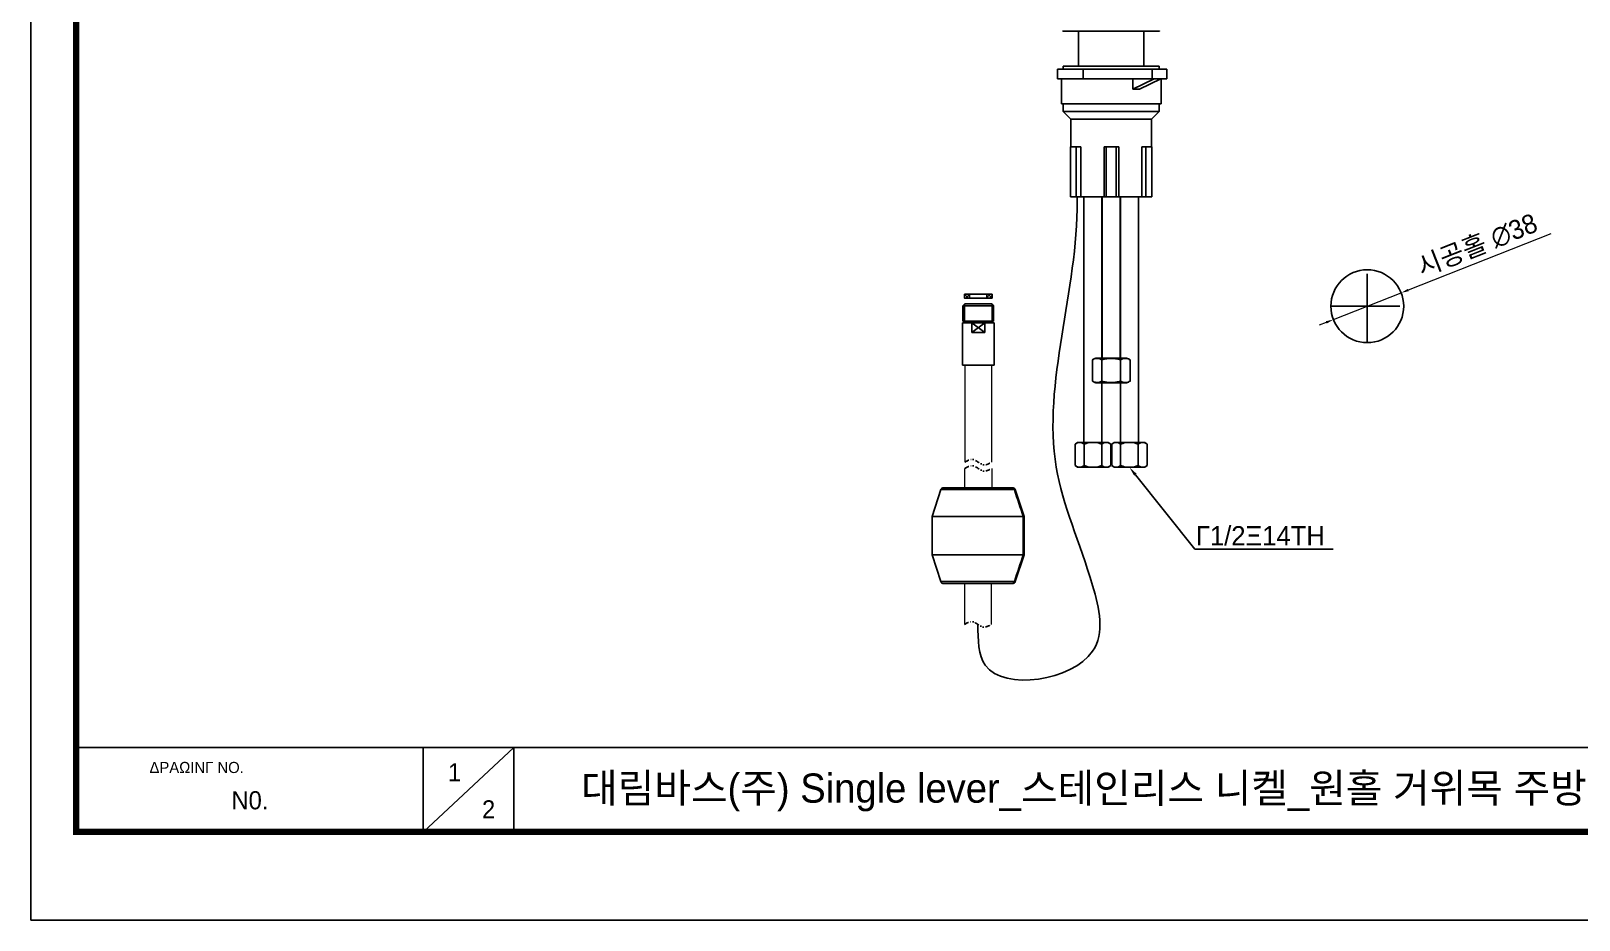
# Model space of a CAD drawing. Extents: x -514 to 953, y 124 to 1198.
# Drawn here: x -514 to 293, y 124 to 587 of the extents above; entities that cross this region are included whole.
import ezdxf
from ezdxf import colors
from ezdxf.entities.mleader import LeaderData, LeaderLine
from ezdxf.math import Vec2, Vec3

# ---------------------------------------------------------------- set-up
doc = ezdxf.new("R2010")
doc.units = 0
doc.header["$LTSCALE"] = 50
doc.header["$MEASUREMENT"] = 0
doc.header["$PDMODE"] = 3
doc.header["$PDSIZE"] = -10
doc.linetypes.add('CENTER', pattern=[2, 1.25, -0.25, 0.25, -0.25])
doc.linetypes.add('DIVIDE', pattern=[31.75, 12.7, -6.35, 0, -6.35, 0, -6.35])
doc.layers.get('0').update_dxf_attribs({"linetype": 'CONTINUOUS'})
doc.layers.get('DEFPOINTS').update_dxf_attribs({"linetype": 'CONTINUOUS'})
doc.layers.add('1', color=7, linetype='CONTINUOUS')
doc.layers.add('BODY', color=7, linetype='CONTINUOUS')
doc.layers.add('11', color=3, linetype='CONTINUOUS', lineweight=0)
doc.styles.add('Daelim Dimension', font='H2GTRE.TTF')
doc.styles.get("Standard").update_dxf_attribs({"font": 'SYMBOL'})
doc.styles.add('단선완성형', font='Gulim.ttf')
doc.dimstyles.new('DEFAULT', dxfattribs={"dimscale": 2, "dimtxt": 2, "dimasz": 2, "dimexe": 0, "dimexo": 2, "dimgap": 1, "dimtad": 1, "dimdec": 1, "dimzin": 9, "dimdsep": 46, "dimtxsty": 'Daelim Dimension', "dimcen": 0.5, "dimclrd": 252, "dimclre": 252, "dimclrt": 3, "dimadec": 1, "dimazin": 0, "dimtfac": 1, "dimtdec": 1, "dimtix": 1, "dimtmove": 0, "dimatfit": 3, "dimfxl": 1, "dimtolj": 1, "dimtzin": 1, "dimlwd": 9, "dimlwe": 9, "dimarcsym": 0})

# ---------------------------------------------------------------- blocks, each defined once
blk = doc.blocks.new('*D29')
at = {"color": 5, "lineweight": 9, "ltscale": 0.5, "transparency": 16777216}
for p, q in [((278.53, 481.53), (204.12, 452.16)), ((165.06, 436.74), (200.4, 450.69)), ((161.34, 435.28), (157.61, 433.81))]:
    blk.add_line(p, q, dxfattribs=at)
at = {"color": 5, "ltscale": 0.5, "transparency": 16777216}
for points in [[(203.88, 452.78), (204.37, 451.54), (200.4, 450.69)], [(161.09, 435.9), (161.58, 434.66), (165.06, 436.74)]]:
    blk.add_solid(points, dxfattribs=at)
at = {"layer": 'DEFPOINTS', "color": 0, "ltscale": 0.5, "transparency": 16777216}
for p in [(200.4, 450.69), (165.06, 436.74)]:
    blk.add_point(p, dxfattribs=at)
at = {"color": 7, "ltscale": 0.5, "transparency": 16777216, "insert": (240.16, 475.25), "char_height": 10, "attachment_point": 5, "rotation": 21.538, "style": 'Daelim Dimension'}
blk.add_mtext('\\A1;시공홀 ∅38', dxfattribs=at)

msp = doc.modelspace()

# ---------------------------------------------------------------- hatches: boundary and pattern name
at = {"layer": '1'}
h = msp.add_hatch(dxfattribs=at)
h.set_pattern_fill('ANSI37', color=0, scale=10, style=0)
h.set_pattern_definition([(135, (21373.6666, 1234.3352), (0.88388348, 0.88388348), []), (45, (21373.6666, 1234.3352), (0.88388348, -0.88388348), [])])
h.paths.add_polyline_path([(-24.68, 449.99), (-24.68, 447.99), (-27.43, 447.99), (-27.43, 449.99)])
h.paths.add_polyline_path([(-12.93, 449.99), (-12.93, 447.99), (-15.68, 447.99), (-15.68, 449.99)])

# ---------------------------------------------------------------- linework, layer by layer
at = {"color": 7, "linetype": 'Continuous'}
for p, q in [((23.9, 587.25), (23.9, 587.35)), ((23.9, 587.25), (74.4, 587.25)), ((32.15, 568.85), (32.15, 587.25)), ((66.15, 568.85), (66.15, 587.25)), ((74.4, 587.25), (74.4, 587.35)), ((78.15, 567.35), (21.15, 567.35)), ((21.15, 567.35), (21.15, 562.35)), ((74.15, 568.85), (24.15, 568.85)), ((24.15, 568.85), (24.15, 567.35)), ((74.15, 568.85), (74.15, 567.35)), ((78.15, 567.35), (78.15, 562.35)), ((21.15, 562.35), (78.15, 562.35)), ((23.15, 562.35), (23.15, 549.35)), ((71.58, 562.35), (60.42, 557)), ((60.42, 562.35), (60.42, 557)), ((63.89, 557), (75.04, 562.35)), ((75.15, 562.35), (75.15, 549.35)), ((23.15, 549.35), (75.15, 549.35)), ((24.15, 549.35), (24.15, 545.35)), ((63.89, 557), (60.42, 557)), ((74.15, 549.35), (74.15, 545.35)), ((24.15, 545.35), (74.15, 545.35)), ((28.15, 541.35), (24.15, 545.35)), ((70.15, 541.35), (28.15, 541.35)), ((28.15, 541.35), (28.15, 526.85)), ((70.15, 541.35), (74.15, 545.35)), ((70.15, 541.35), (70.15, 526.85)), ((33.23, 526.85), (27.95, 526.85)), ((27.95, 526.85), (27.95, 500.85)), ((33.23, 500.85), (33.23, 526.85)), ((53.05, 526.85), (45.4, 526.85)), ((45.4, 526.85), (45.4, 500.85)), ((53.05, 500.85), (53.05, 526.85)), ((70.35, 526.85), (65.17, 526.85)), ((65.17, 526.85), (65.17, 500.85)), ((70.35, 526.85), (70.35, 500.85)), ((27.95, 500.85), (70.35, 500.85)), ((34.95, 500.85), (34.95, 372.71)), ((44.35, 500.85), (44.35, 416.71)), ((44.45, 500.85), (44.45, 416.71)), ((53.85, 500.85), (53.85, 416.71)), ((53.95, 500.85), (53.95, 416.71)), ((63.35, 500.85), (63.35, 372.71)), ((39.34, 404.71), (39.34, 415.71)), ((57.15, 416.71), (41.15, 416.71)), ((44.25, 404.71), (44.25, 415.71)), ((44.25, 404.71), (44.25, 415.71)), ((54.06, 404.71), (54.06, 415.71)), ((58.97, 404.71), (58.97, 415.71)), ((41.4, 403.93), (41.38, 403.93)), ((41.4, 403.93), (41.38, 403.93)), ((56.91, 403.93), (56.93, 403.93)), ((56.91, 403.93), (56.93, 403.93)), ((41.15, 403.71), (57.15, 403.71)), ((44.35, 403.71), (44.35, 372.71)), ((53.95, 403.71), (53.95, 372.71)), ((30.42, 371.71), (31.65, 372.71)), ((30.42, 360.71), (30.42, 371.71)), ((46.58, 372.71), (31.65, 372.71)), ((35.04, 360.71), (35.04, 371.71)), ((44.27, 360.71), (44.27, 371.71)), ((47.65, 372.71), (46.58, 372.71)), ((48.89, 371.71), (47.65, 372.71)), ((48.89, 360.71), (48.89, 371.71)), ((49.42, 371.71), (50.65, 372.71)), ((49.42, 360.71), (49.42, 371.71)), ((65.58, 372.71), (50.65, 372.71)), ((54.04, 360.71), (54.04, 371.71)), ((63.27, 360.71), (63.27, 371.71)), ((66.65, 372.71), (65.58, 372.71)), ((67.89, 371.71), (66.65, 372.71)), ((67.89, 360.71), (67.89, 371.71)), ((31.65, 359.71), (30.42, 360.71)), ((31.65, 359.71), (47.65, 359.71)), ((47.65, 359.71), (48.89, 360.71)), ((50.65, 359.71), (49.42, 360.71)), ((50.65, 359.71), (66.65, 359.71)), ((66.65, 359.71), (67.89, 360.71)), ((-39.65, 348.04), (-44.31, 334.06)), ((-2.45, 349.06), (-38.23, 349.06)), ((-0.97, 348.04), (3.69, 334.06)), ((3.29, 334.06), (-44.31, 334.06)), ((-44.31, 334.06), (-44.31, 314.06)), ((3.29, 334.06), (3.29, 314.06)), ((3.69, 334.06), (3.57, 334.06)), ((3.57, 314.06), (3.57, 334.06)), ((3.69, 334.06), (3.69, 314.06)), ((-44.31, 314.06), (3.29, 314.06)), ((-39.65, 300.09), (-44.31, 314.06)), ((-0.97, 300.09), (3.69, 314.06)), ((3.57, 314.06), (3.69, 314.06)), ((-38.23, 299.06), (-2.45, 299.06))]:
    msp.add_line(p, q, dxfattribs=at)
at = {"color": 9, "linetype": 'Continuous'}
for p, q in [((34.61, 567.35), (34.61, 562.35)), ((70.56, 562.35), (70.56, 567.35)), ((30.86, 526.85), (30.86, 500.85)), ((46.49, 500.85), (46.49, 526.85)), ((51.74, 526.85), (51.74, 500.85)), ((67.3, 500.85), (67.3, 526.85)), ((-1.32, 348.04), (-39.65, 348.04)), ((-0.97, 348.04), (-1.04, 348.04)), ((-39.65, 300.09), (-1.32, 300.09)), ((-1.04, 300.09), (-0.97, 300.09))]:
    msp.add_line(p, q, dxfattribs=at)
at = {"color": 1, "linetype": 'CENTER', "ltscale": 0.578512}
for p, q in [((182.73, 424.47), (182.73, 462.97)), ((163.48, 443.72), (201.98, 443.72))]:
    msp.add_line(p, q, dxfattribs=at)
at = {"color": 5}
msp.add_line((-490.75, 213.6), (690.42, 213.6), dxfattribs=at)
at = {"color": 5, "ltscale": 40}
for p, q in [((-309.69, 213.6), (-309.69, 169.4)), ((-309.69, 213.6), (-309.69, 169.4)), ((-262.38, 213.6), (-309.69, 169.4)), ((-262.38, 213.6), (-309.69, 169.4)), ((-262.38, 213.6), (-262.38, 169.4)), ((-262.38, 213.6), (-262.38, 169.4))]:
    msp.add_line(p, q, dxfattribs=at)
at = {"ltscale": 0.5}
msp.add_lwpolyline([(-514.33, 123.55), (952.59, 123.55), (952.59, 1198.39), (-514.33, 1198.39)], close=True, dxfattribs=at)
at = {"color": 5, "linetype": 'ByBlock', "lineweight": 200, "const_width": 3.38}
msp.add_lwpolyline([(-490.75, 169.57), (928.85, 169.57), (928.85, 1173.43), (-490.75, 1173.43)], close=True, dxfattribs=at)
at = {"ltscale": 0.5}
msp.add_circle((182.73, 443.72), 19, dxfattribs=at)
at = {"color": 7, "linetype": 'Continuous'}
for centre, radius, start, end in [((43.46, 410.38), 6.73, 110.00362, 127.70297), ((41.79, 411.94), 4.56, 95.55812, 97.27837), ((54.85, 410.38), 6.73, 52.29703, 69.99638), ((43.46, 410.04), 6.73, 232.29703, 249.99648), ((41.79, 408.48), 4.57, 262.72579, 264.33616), ((41.8, 408.56), 4.65, 264.33064, 265.11372), ((54.85, 410.04), 6.73, 290.00352, 307.70297), ((-38.23, 347.56), 1.5, 90, 161.56505), ((-2.45, 347.59), 1.47, 87.51211, 89.99841), ((-2.39, 347.56), 1.5, 18.43495, 90), ((-38.23, 300.56), 1.5, 198.43495, 270), ((-2.45, 300.54), 1.48, 270.00153, 272.49136), ((-2.39, 300.56), 1.5, 270, 341.56505)]:
    msp.add_arc(centre, radius, start, end, dxfattribs=at)
msp.add_spline([(-20.34, 277.77), (-16.53, 256.43), (39.45, 263.78), (39.45, 298.08), (20.48, 359.82), (31.37, 498.73), (31.34, 500.77)], degree=3)
for points, knots in [([(39.34, 415.71), (39.64, 415.94), (40.3, 416.3), (41.03, 416.45), (41.38, 416.49)], [0, 0, 0, 0, 0.519575, 1, 1, 1, 1]), ([(41.21, 416.47), (40.89, 416.43), (40.22, 416.26), (39.62, 415.92), (39.34, 415.71)], [0, 0, 0, 0, 0.480636, 1, 1, 1, 1]), ([(44.25, 415.71), (44.03, 415.88), (43.57, 416.16), (42.6, 416.49), (41.84, 416.53), (41.35, 416.48)], [0, 0, 0, 0, 0.268941, 0.519368, 1, 1, 1, 1]), ([(41.38, 416.49), (41.86, 416.53), (42.89, 416.47), (43.83, 416.03), (44.25, 415.71)], [0, 0, 0, 0, 0.481908, 1, 1, 1, 1]), ([(54.06, 415.71), (53.29, 416.01), (51.65, 416.4), (49.15, 416.56), (46.66, 416.4), (45.02, 416.01), (44.25, 415.71)], [0, 0, 0, 0, 0.249964, 0.499999, 0.75003, 1, 1, 1, 1]), ([(56.93, 416.49), (56.45, 416.53), (55.42, 416.47), (54.47, 416.03), (54.06, 415.71)], [0, 0, 0, 0, 0.481908, 1, 1, 1, 1]), ([(58.97, 415.71), (58.67, 415.94), (58.01, 416.3), (57.28, 416.45), (56.93, 416.49)], [0, 0, 0, 0, 0.519575, 1, 1, 1, 1]), ([(39.34, 404.71), (39.62, 404.49), (40.22, 404.15), (40.89, 403.99), (41.21, 403.95)], [0, 0, 0, 0, 0.519366, 1, 1, 1, 1]), ([(41.38, 403.93), (41.03, 403.96), (40.3, 404.11), (39.64, 404.47), (39.34, 404.71)], [0, 0, 0, 0, 0.480425, 1, 1, 1, 1]), ([(41.4, 403.93), (41.88, 403.89), (42.9, 403.95), (43.84, 404.39), (44.25, 404.71)], [0, 0, 0, 0, 0.481878, 1, 1, 1, 1]), ([(44.25, 404.71), (43.84, 404.39), (42.9, 403.95), (41.88, 403.89), (41.4, 403.93)], [0, 0, 0, 0, 0.518176, 1, 1, 1, 1]), ([(44.25, 404.71), (45.02, 404.41), (46.66, 404.02), (49.15, 403.86), (51.65, 404.02), (53.29, 404.41), (54.06, 404.71)], [0, 0, 0, 0, 0.24997, 0.500001, 0.750036, 1, 1, 1, 1]), ([(54.06, 404.71), (54.47, 404.39), (55.41, 403.95), (56.43, 403.89), (56.91, 403.93)], [0, 0, 0, 0, 0.518176, 1, 1, 1, 1]), ([(56.93, 403.93), (57.28, 403.96), (58.01, 404.11), (58.67, 404.47), (58.97, 404.71)], [0, 0, 0, 0, 0.480425, 1, 1, 1, 1]), ([(31.1, 372.26), (31.04, 372.22), (30.8, 372.06), (30.57, 371.87), (30.42, 371.71)], [0, 0, 0, 0, 0.23852, 1, 1, 1, 1]), ([(31.87, 372.59), (31.81, 372.57), (31.54, 372.49), (31.29, 372.37), (31.1, 372.26)], [0, 0, 0, 0, 0.242963, 1, 1, 1, 1]), ([(32.73, 372.71), (32.51, 372.71), (32.22, 372.68), (31.94, 372.61), (31.87, 372.59)], [0, 0, 0, 0, 0.746542, 1, 1, 1, 1]), ([(35.04, 371.71), (34.72, 372.03), (33.99, 372.54), (33.13, 372.71), (32.73, 372.71)], [0, 0, 0, 0, 0.530419, 1, 1, 1, 1]), ([(39.65, 372.71), (38.47, 372.71), (36.86, 372.5), (35.39, 371.89), (35.04, 371.71)], [0, 0, 0, 0, 0.749312, 1, 1, 1, 1]), ([(44.27, 371.71), (43.92, 371.89), (42.45, 372.5), (40.84, 372.71), (39.65, 372.71)], [0, 0, 0, 0, 0.250693, 1, 1, 1, 1]), ([(46.58, 372.71), (46.18, 372.71), (45.31, 372.54), (44.59, 372.03), (44.27, 371.71)], [0, 0, 0, 0, 0.469626, 1, 1, 1, 1]), ([(48.89, 371.71), (48.58, 372.03), (47.85, 372.54), (46.98, 372.71), (46.58, 372.71)], [0, 0, 0, 0, 0.530384, 1, 1, 1, 1]), ([(50.1, 372.26), (50.04, 372.22), (49.8, 372.06), (49.57, 371.87), (49.42, 371.71)], [0, 0, 0, 0, 0.23852, 1, 1, 1, 1]), ([(50.87, 372.59), (50.81, 372.57), (50.54, 372.49), (50.29, 372.37), (50.1, 372.26)], [0, 0, 0, 0, 0.242963, 1, 1, 1, 1]), ([(51.73, 372.71), (51.51, 372.71), (51.22, 372.68), (50.94, 372.61), (50.87, 372.59)], [0, 0, 0, 0, 0.746542, 1, 1, 1, 1]), ([(54.04, 371.71), (53.72, 372.03), (52.99, 372.54), (52.13, 372.71), (51.73, 372.71)], [0, 0, 0, 0, 0.530419, 1, 1, 1, 1]), ([(58.65, 372.71), (57.47, 372.71), (55.86, 372.5), (54.39, 371.89), (54.04, 371.71)], [0, 0, 0, 0, 0.749312, 1, 1, 1, 1]), ([(63.27, 371.71), (62.92, 371.89), (61.45, 372.5), (59.84, 372.71), (58.65, 372.71)], [0, 0, 0, 0, 0.250693, 1, 1, 1, 1]), ([(65.58, 372.71), (65.18, 372.71), (64.31, 372.54), (63.59, 372.03), (63.27, 371.71)], [0, 0, 0, 0, 0.469626, 1, 1, 1, 1]), ([(67.89, 371.71), (67.58, 372.03), (66.85, 372.54), (65.98, 372.71), (65.58, 372.71)], [0, 0, 0, 0, 0.530384, 1, 1, 1, 1]), ([(30.42, 360.71), (30.63, 360.49), (31.08, 360.13), (31.62, 359.9), (31.88, 359.82)], [0, 0, 0, 0, 0.527278, 1, 1, 1, 1]), ([(31.88, 359.82), (31.95, 359.8), (32.23, 359.74), (32.51, 359.71), (32.73, 359.71)], [0, 0, 0, 0, 0.253406, 1, 1, 1, 1]), ([(32.73, 359.71), (33.13, 359.71), (33.99, 359.87), (34.72, 360.38), (35.04, 360.71)], [0, 0, 0, 0, 0.469627, 1, 1, 1, 1]), ([(35.04, 360.71), (35.39, 360.53), (36.86, 359.92), (38.47, 359.71), (39.65, 359.71)], [0, 0, 0, 0, 0.250692, 1, 1, 1, 1]), ([(39.65, 359.71), (40.84, 359.71), (42.45, 359.92), (43.92, 360.53), (44.27, 360.71)], [0, 0, 0, 0, 0.749311, 1, 1, 1, 1]), ([(44.27, 360.71), (44.59, 360.38), (45.31, 359.87), (46.18, 359.71), (46.58, 359.71)], [0, 0, 0, 0, 0.530378, 1, 1, 1, 1]), ([(46.58, 359.71), (46.8, 359.71), (47.08, 359.74), (47.36, 359.8), (47.43, 359.82)], [0, 0, 0, 0, 0.746579, 1, 1, 1, 1]), ([(47.43, 359.82), (47.5, 359.84), (47.77, 359.93), (48.03, 360.05), (48.21, 360.16)], [0, 0, 0, 0, 0.242902, 1, 1, 1, 1]), ([(48.21, 360.16), (48.27, 360.2), (48.51, 360.36), (48.74, 360.55), (48.89, 360.71)], [0, 0, 0, 0, 0.238562, 1, 1, 1, 1]), ([(49.42, 360.71), (49.63, 360.49), (50.08, 360.13), (50.62, 359.9), (50.88, 359.82)], [0, 0, 0, 0, 0.527278, 1, 1, 1, 1]), ([(50.88, 359.82), (50.95, 359.8), (51.23, 359.74), (51.51, 359.71), (51.73, 359.71)], [0, 0, 0, 0, 0.253406, 1, 1, 1, 1]), ([(51.73, 359.71), (52.13, 359.71), (52.99, 359.87), (53.72, 360.38), (54.04, 360.71)], [0, 0, 0, 0, 0.469627, 1, 1, 1, 1]), ([(54.04, 360.71), (54.39, 360.53), (55.86, 359.92), (57.47, 359.71), (58.65, 359.71)], [0, 0, 0, 0, 0.250692, 1, 1, 1, 1]), ([(58.65, 359.71), (59.84, 359.71), (61.45, 359.92), (62.92, 360.53), (63.27, 360.71)], [0, 0, 0, 0, 0.749311, 1, 1, 1, 1]), ([(63.27, 360.71), (63.59, 360.38), (64.31, 359.87), (65.18, 359.71), (65.58, 359.71)], [0, 0, 0, 0, 0.530378, 1, 1, 1, 1]), ([(65.58, 359.71), (65.8, 359.71), (66.08, 359.74), (66.36, 359.8), (66.43, 359.82)], [0, 0, 0, 0, 0.746579, 1, 1, 1, 1]), ([(66.43, 359.82), (66.5, 359.84), (66.77, 359.93), (67.03, 360.05), (67.21, 360.16)], [0, 0, 0, 0, 0.242902, 1, 1, 1, 1]), ([(67.21, 360.16), (67.27, 360.2), (67.51, 360.36), (67.74, 360.55), (67.89, 360.71)], [0, 0, 0, 0, 0.238562, 1, 1, 1, 1]), ([(-1.32, 348.04), (-1.37, 348.19), (-1.52, 348.47), (-1.85, 348.8), (-2.27, 349.02), (-2.58, 349.06), (-2.73, 349.06)], [0, 0, 0, 0, 0.251041, 0.501306, 0.750856, 1, 1, 1, 1]), ([(-2.39, 349.06), (-2.24, 349.06), (-1.94, 349), (-1.55, 348.78), (-1.23, 348.45), (-1.09, 348.18), (-1.04, 348.04)], [0, 0, 0, 0, 0.249191, 0.498745, 0.749, 1, 1, 1, 1]), ([(-2.73, 299.06), (-2.58, 299.06), (-2.27, 299.11), (-1.85, 299.33), (-1.52, 299.66), (-1.37, 299.94), (-1.32, 300.09)], [0, 0, 0, 0, 0.249144, 0.498694, 0.74896, 1, 1, 1, 1]), ([(-1.04, 300.09), (-1.09, 299.95), (-1.23, 299.68), (-1.55, 299.35), (-1.94, 299.13), (-2.24, 299.07), (-2.39, 299.07)], [0, 0, 0, 0, 0.251, 0.501256, 0.750809, 1, 1, 1, 1])]:
    msp.add_open_spline(points, degree=3, knots=knots, dxfattribs=at)
at = {"color": 2, "linetype": 'DIVIDE', "ltscale": 0.003644}
for points in [[(-27.18, 362.38), (-22.98, 363.78), (-17.38, 360.98), (-13.18, 362.38)], [(-27.18, 359.12), (-22.98, 360.52), (-17.38, 357.72), (-13.18, 359.12)], [(-27.34, 277.77), (-23.14, 279.17), (-17.54, 276.37), (-13.34, 277.77)]]:
    msp.add_spline(points, degree=3, dxfattribs=at)
at = {"color": 7, "linetype": 'Continuous'}
for points in [[(-1.32, 348.04), (0.22, 343.38), (1.76, 338.72), (3.29, 334.06)], [(3.57, 334.06), (2.04, 338.72), (0.5, 343.38), (-1.04, 348.04)], [(3.29, 314.06), (1.76, 309.41), (0.22, 304.75), (-1.32, 300.09)], [(-1.04, 300.09), (0.5, 304.75), (2.04, 309.41), (3.57, 314.06)]]:
    msp.add_open_spline(points, degree=3, dxfattribs=at)
at = {"layer": '1', "color": 0}
for p, q in [((-27.18, 444.99), (-28.18, 443.99)), ((-27.43, 447.99), (-27.43, 449.99)), ((-27.43, 449.99), (-12.93, 449.99)), ((-27.43, 447.99), (-12.93, 447.99)), ((-27.43, 435.99), (-27.43, 444.74)), ((-13.18, 444.99), (-27.18, 444.99)), ((-24.68, 447.99), (-24.68, 449.99)), ((-15.68, 447.99), (-15.68, 449.99)), ((-13.18, 444.99), (-12.18, 443.99)), ((-12.93, 447.99), (-12.93, 449.99)), ((-12.93, 435.99), (-12.93, 444.74)), ((-28.18, 435.99), (-28.18, 443.99)), ((-12.18, 435.99), (-12.18, 443.99)), ((-11.93, 434.99), (-28.43, 434.99)), ((-28.43, 412.99), (-28.43, 434.99)), ((-28.18, 435.99), (-12.18, 435.99)), ((-27.43, 434.99), (-27.43, 435.99)), ((-23.62, 434.99), (-16.75, 429.99)), ((-23.62, 429.99), (-16.75, 434.99)), ((-23.62, 434.99), (-23.62, 429.99)), ((-16.75, 429.99), (-23.62, 429.99)), ((-16.75, 434.99), (-16.75, 429.99)), ((-12.93, 434.99), (-12.93, 435.99)), ((-11.93, 412.99), (-11.93, 434.99)), ((-11.93, 412.99), (-28.43, 412.99))]:
    msp.add_line(p, q, dxfattribs=at)
at = {"layer": '11', "color": 0}
for p, q in [((-27.18, 412.99), (-27.18, 362.38)), ((-13.18, 362.38), (-13.18, 412.99)), ((-27.18, 349.06), (-27.18, 359.12)), ((-13.18, 359.12), (-13.18, 349.06)), ((-27.34, 299.06), (-27.34, 277.77)), ((-13.34, 277.77), (-13.34, 299.06))]:
    msp.add_line(p, q, dxfattribs=at)
at = {"layer": 'BODY', "color": 0, "linetype": 'Continuous', "ltscale": 0.3}
msp.add_line((-12.18, 443.99), (-28.18, 443.99), dxfattribs=at)

# ---------------------------------------------------------------- texts
at = {"color": 5, "ltscale": 40}
msp.add_text('DRAWING NO.', height=5.7888, dxfattribs=at).set_placement((-452.5, 200.23))
at = {"attachment_point": 1, "style": '단선완성형'}
for s, insert, char_height, width in [('1', (-296.82, 205.32), 9.47, 13.221), ('N0. ', (-409.75, 190.76), 9.473, 59.4293), ('2', (-279.05, 186.01), 9.47, 13.221)]:
    msp.add_mtext(s, dxfattribs=dict(at, insert=insert, char_height=char_height, width=width))
at = {"color": 2, "insert": (-227.39, 199.98), "char_height": 15.22493, "width": 895.0871, "attachment_point": 1, "style": '단선완성형'}
msp.add_mtext('대림바스(주){\\fHYwulM|b0|i0|c129|p18; Single lever_}스테인리스 니켈{\\fHYwulM|b0|i0|c129|p18;_}원홀 거위목 주방수전{\\fHYwulM|b0|i0|c129|p18;_DL YK4A19SNCR1}', dxfattribs=at)

# ---------------------------------------------------------------- dimensions: what is measured, and where the dimension line sits
at = {"color": 5, "ltscale": 0.5}
dim = msp.add_diameter_dim_2p(p1=(165.06, 436.74), p2=(200.4, 450.69), text='시공홀 <>', dimstyle='DEFAULT', override={"dimtxt": 5, "dimclrd": 5, "dimclre": 5, "dimclrt": 7}, dxfattribs=at)
dim.commit()
dim.dimension.update_dxf_attribs({"geometry": '*D29', "text_midpoint": (240.16, 475.25)})

# ---------------------------------------------------------------- leaders
at = {"ltscale": 0.5}
ml = msp.add_multileader_mtext('Standard', dxfattribs=at)
ml.set_content('G1/2X14TH', color=256)
ml.set_leader_properties(color=5)
ml.build(insert=Vec2(0, 0))
ml.multileader.update_dxf_attribs({"text_left_attachment_type": 6, "text_right_attachment_type": 6, "dogleg_length": 0.36, "arrow_head_size": 5})
ctx = ml.context
ctx.base_point, ctx.char_height, ctx.arrow_head_size, ctx.landing_gap_size, ctx.plane_origin = Vec3(93.18, 317.01), 10, 5, 0.09, Vec3(58.65, 359.71)
ctx.left_attachment, ctx.right_attachment = 6, 6
notes = []
notes.append((ctx, [(0, (1, 1, 0), (92.82, 317.01), (1, 0), 0.36, [(0, [(58.65, 359.71)], 0, [])])]))
ctx.mtext.insert, ctx.mtext.flow_direction = Vec3(93.27, 329.01), 5
for ctx, leaders in notes:
    for number, flags, end, landing, length, lines in leaders:
        leader = LeaderData()
        leader.index, (leader.has_last_leader_line, leader.has_dogleg_vector, leader.attachment_direction) = number, flags
        leader.last_leader_point, leader.dogleg_vector, leader.dogleg_length = Vec3(end), Vec3(landing), length
        for number, points, colour, breaks in lines:
            line = LeaderLine()
            line.index, line.vertices, line.color, line.breaks = number, Vec3.list(points), colors.encode_raw_color(colour), breaks
            leader.lines.append(line)
        ctx.leaders.append(leader)

doc.saveas('drawing.dxf')
